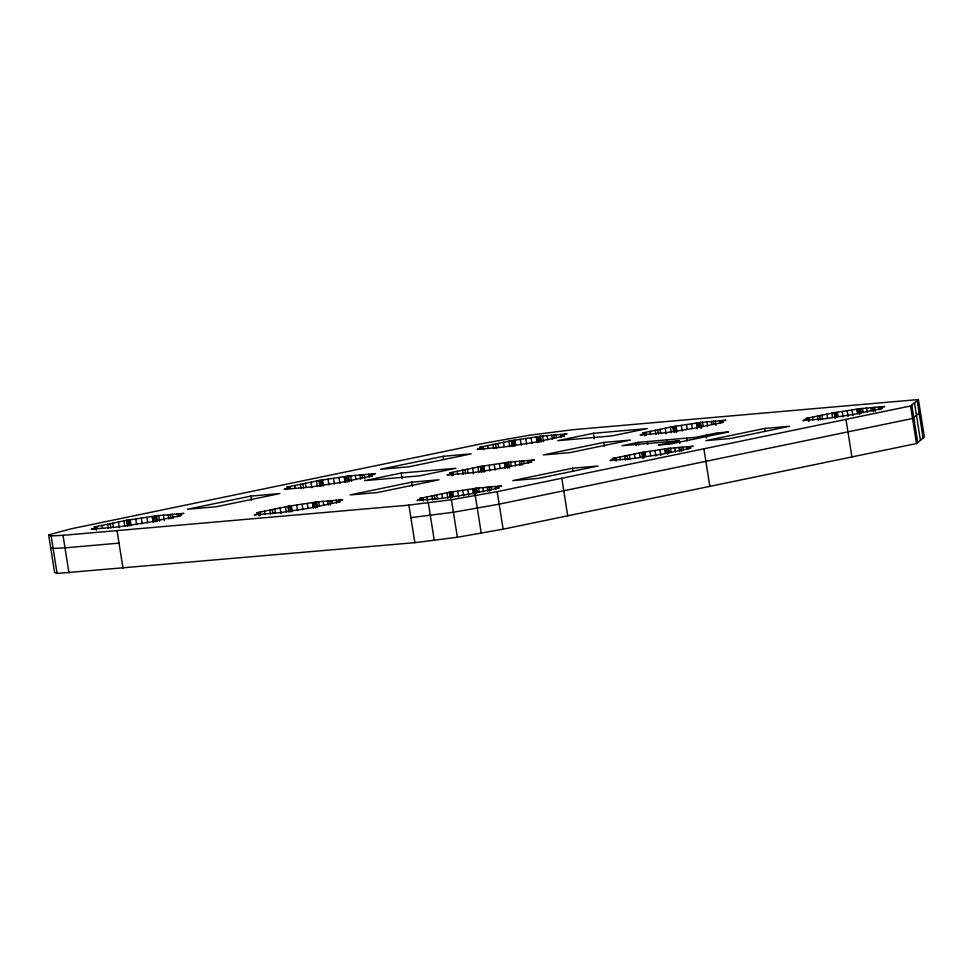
<?xml version="1.0" encoding="UTF-8"?>
<svg xmlns="http://www.w3.org/2000/svg" width="973" height="973" viewBox="0 0 973 973"><rect width="100%" height="100%" fill="white"/><g stroke="black" fill="none" stroke-linecap="round" stroke-linejoin="round"><path stroke-width="1.46" d="M48.65 534.895L51.131 535.916L63.014 535.32L408.903 505.121L451.423 499.721L497.191 491.645L910.558 405.984L918.403 399.538L924.35 437.084L916.505 443.542L503.138 529.19L457.371 537.266L414.851 542.666L57.079 573.462L54.597 572.44L48.65 534.895L70.859 528.874L484.213 443.226L529.981 435.15L572.501 429.75L918.403 399.538M920.385 412.053L912.54 418.499L499.173 504.16L453.406 512.236L410.886 517.636M95.962 527.342L94.977 528.157L95.573 528.388L91.207 529.288L118.548 526.904L148.565 522.319L181.258 515.544L177.597 515.872L180.005 514.851L179.543 514.267L183.921 513.355L156.568 515.751L126.551 520.324L93.87 527.098L97.531 526.782L95.962 527.342L96.4 530.127M260.18 512.491L257.869 513.464L258.307 514.024L254.135 514.887L280.273 512.601L308.964 508.222L340.209 501.752L336.707 502.056L339.018 501.083L338.58 500.523L342.764 499.66L316.614 501.946L287.923 506.325L256.677 512.795L260.18 512.491L260.618 515.264M645.877 432.644L643.64 433.593L644.065 434.128L640.015 434.98L665.362 432.766L693.165 428.521L723.45 422.246L720.056 422.537L722.294 421.589L721.869 421.054L725.919 420.214L700.584 422.428L672.769 426.673L642.484 432.949L645.877 432.644L646.315 435.43M453.029 472.562L450.754 473.535L451.192 474.082L447.069 474.933L472.817 472.683L501.071 468.378L531.83 461.993L528.388 462.297L530.662 461.336L530.224 460.788L534.335 459.937L508.599 462.187L480.346 466.493L449.587 472.866L453.029 472.562L453.467 475.347M483.228 446.935L480.881 447.933L481.331 448.492L477.086 449.38L503.637 447.057L532.766 442.618L564.486 436.038L560.934 436.354L563.282 435.357L562.832 434.785L567.077 433.909L540.538 436.232L511.397 440.672L479.677 447.252L483.228 446.935L483.666 449.721M422.829 498.2L420.628 499.125L421.041 499.66L417.064 500.487L441.997 498.31L469.363 494.138L499.161 487.959L495.829 488.251L498.03 487.315L497.604 486.78L501.594 485.953L476.661 488.142L449.295 492.314L419.485 498.492L422.829 498.2L423.267 500.973M615.678 458.271L613.513 459.195L613.927 459.718L609.998 460.533L634.542 458.38L661.47 454.282L690.781 448.2L687.497 448.492L689.662 447.568L689.249 447.045L693.177 446.23L668.646 448.383L641.718 452.481L612.394 458.563L615.678 458.271L616.116 461.056M808.527 418.354L806.398 419.254L806.799 419.777L802.944 420.567L827.074 418.463L853.564 414.425L882.402 408.441L879.178 408.733L881.307 407.821L880.893 407.31L884.761 406.507L860.619 408.624L834.141 412.661L805.303 418.633L808.527 418.354L808.964 421.139M318.974 480.504L286.767 487.169L290.38 486.865L287.996 487.862L288.458 488.446L284.14 489.334L311.092 486.974L340.672 482.462L372.878 475.797L369.266 476.113L371.65 475.104L371.187 474.532L375.505 473.632L348.553 475.992L318.974 480.504L319.862 486.062M250.937 496.096L187.485 509.244L216.444 506.714L279.896 493.566L250.937 496.096L251.593 500.268M443.116 456.325L380.638 469.266L408.794 466.809L471.273 453.856L443.116 456.325L443.554 459.098M401.18 473.06L364.644 480.638L419.351 475.858L455.875 468.281L401.18 473.06L402.056 478.631M593.36 433.289L557.797 440.66L611.689 435.953L647.264 428.582L593.36 433.289L594.248 438.847M411.664 482.17L350.134 494.916L377.488 492.533L439.018 479.786L411.664 482.17L412.321 486.342M603.844 442.399L543.287 454.95L569.825 452.627L630.395 440.076L603.844 442.399L604.501 446.571M679.251 440.72L658.271 445.062L670.227 444.016L728.485 431.951L716.542 432.997L695.573 437.339L638.373 442.338L622.051 445.719L679.251 440.72L679.689 443.506M572.392 468.256L512.783 480.601L538.531 478.351L598.127 466.006L572.392 468.256L572.829 471.029M764.571 428.473L705.936 440.623L730.869 438.446L789.504 426.296L764.571 428.473L765.009 431.258M119.034 543.129L64.996 547.848L53.114 548.431L50.632 547.41M917.174 400.548L923.122 438.093M914.486 402.761L920.434 440.319M911.786 404.975L917.734 442.533M910.558 405.984L916.505 443.542M878.728 407.042L879.166 409.815M874.581 407.395L875.238 411.579M872.696 407.565L873.353 411.737M870.811 407.736L871.249 410.509M866.663 408.088L867.32 412.26M862.504 408.453L863.173 412.625M860.619 408.624L861.287 412.795M860.023 408.745L860.679 412.917M858.697 409.025L859.573 414.583M857.371 409.292L858.028 413.464M856.763 409.414L857.42 413.586M852.032 410.083L852.92 415.641M847.179 410.801L848.055 416.371M845.975 419.375L851.922 456.921M842.265 411.579L843.153 417.137M837.364 412.382L838.033 416.553M836.865 412.418L837.522 416.59M835.758 412.516L836.415 416.687M834.639 412.613L835.527 418.183M834.141 412.661L835.016 418.22M831.891 413.124L832.547 417.295M826.928 414.157L827.585 418.329M821.966 415.179L822.635 419.351M819.716 415.653L820.385 419.825M817.466 416.116L818.123 420.287M812.504 417.137L812.954 419.922M808.028 418.402L808.466 421.175M719.582 420.762L720.02 423.547M715.228 421.139L715.885 425.323M713.245 421.321L713.695 424.094M711.275 421.491L711.713 424.277M706.909 421.868L707.578 426.04M706.057 435.162L706.495 437.947M702.555 422.246L703.224 426.417M700.584 422.428L701.46 427.986M699.952 422.55L700.828 428.12M703.88 448.821L709.828 486.366M698.553 422.841L699.21 427.013M697.155 423.133L697.823 427.305M696.522 423.267L697.41 428.825M691.56 423.96L692.217 428.132M686.464 424.714L687.12 428.898M686.634 438.118L687.072 440.903M687.047 446.765L687.485 449.55M681.307 425.529L682.182 431.088M682.827 447.142L683.265 449.915M680.905 447.3L681.574 451.484M676.162 426.369L677.038 431.939M675.627 426.417L676.515 431.976M678.996 447.471L679.653 451.642M674.459 426.515L675.347 432.085M673.304 426.624L674.18 432.182M672.769 426.673L673.425 430.844M674.775 447.848L675.432 452.019M670.409 427.159L671.285 432.717M670.555 448.212L671.224 452.384M668.646 448.383L669.302 452.554M665.204 428.242L666.079 433.8M666.967 439.832L667.417 442.618M668.025 448.504L668.694 452.676M666.675 448.784L667.563 454.342M665.325 449.064L665.994 453.236M664.717 449.185L665.374 453.357M659.998 429.312L660.655 433.484M657.626 429.811L658.295 433.982M659.913 449.867L660.789 455.425M655.267 430.297L655.924 434.469M654.975 450.596L655.851 456.167M650.061 431.38L650.499 434.153M649.976 451.387L650.645 455.559M647.313 441.547L647.75 444.333M644.43 433.167L644.868 435.953M645.002 452.202L645.658 456.373M644.491 452.25L645.148 456.422M643.36 452.348L644.235 457.906M642.229 452.445L643.104 458.003M641.718 452.481L642.594 458.052M638.373 442.338L638.811 445.111M639.419 452.956L640.088 457.14M635.819 442.861L636.269 445.646M634.384 454.002L635.041 458.174M629.349 455.048L630.005 459.22M627.05 455.522L627.719 459.694M624.763 455.996L625.42 460.168M619.728 457.042L620.166 459.828M560.448 434.493L560.886 437.266M555.887 434.882L556.325 437.668M561.786 478.266L567.733 515.812M553.807 435.065L554.245 437.85M551.74 435.247L552.396 439.419M547.167 435.649L547.835 439.82M542.606 436.05L543.493 441.608M540.538 436.232L541.414 441.791M539.869 436.366L540.757 441.924M538.41 436.67L539.297 442.229M536.95 436.974L537.838 442.533M536.293 437.108L537.169 442.666M531.088 437.838L531.963 443.408M525.748 438.628L526.624 444.199M527.901 460.497L528.339 463.282M520.348 439.48L521.224 445.038M523.474 460.886L523.924 463.659M521.467 461.056L522.124 465.228M519.46 461.238L520.117 465.41M514.948 440.368L515.617 444.539M514.401 440.416L515.276 445.975M513.172 440.514L514.06 446.084M511.956 440.623L512.832 446.193M515.033 461.616L515.69 465.787M511.397 440.672L512.284 446.242M508.928 441.183L509.803 446.753M510.606 462.005L511.263 466.176M508.599 462.187L509.475 467.745M507.955 462.321L508.83 467.879M503.467 442.314L504.136 446.485M506.544 462.613L507.42 468.171M505.121 462.905L505.79 467.076M504.476 463.039L505.364 468.597M498.018 443.445L498.675 447.616M499.429 463.744L500.098 467.916M495.537 443.956L496.194 448.139M493.056 444.479L493.725 448.65M494.26 464.51L495.135 470.081M497.191 491.645L503.138 529.19M495.366 486.5L495.804 489.285M487.607 445.61L488.045 448.383M489.018 465.337L489.893 470.896M491.073 486.877L491.511 489.662M489.127 487.047L489.784 491.219M487.181 487.218L487.838 491.389M483.788 466.189L484.676 471.759M483.253 466.237L484.128 471.808M482.073 466.347L482.949 471.905M480.881 466.444L481.769 472.014M480.346 466.493L481.221 472.051M482.888 487.595L483.557 491.766M477.938 466.991L478.825 472.55M478.607 487.972L479.263 492.143M476.661 488.142L477.317 492.314M476.04 488.264L476.697 492.435M472.659 468.086L473.535 473.656M474.666 488.555L475.542 494.114M475.323 495.792L481.27 533.35M473.292 488.835L474.179 494.393M472.671 488.957L473.328 493.141M467.368 469.181L468.025 473.352M464.96 469.679L465.629 473.851M467.782 489.65L468.658 495.208M462.564 470.178L463.221 474.35M462.771 490.392L463.647 495.962M457.274 471.273L457.711 474.058M457.687 491.195L458.575 496.753M451.557 473.097L451.995 475.882M452.627 492.022L453.284 496.194M452.104 492.07L452.773 496.242M450.961 492.168L451.837 497.726M451.423 499.721L457.371 537.266M449.818 492.265L450.694 497.835M449.295 492.314L450.171 497.872M446.96 492.8L447.848 498.358M441.839 493.858L442.496 498.03M436.719 494.916L437.376 499.088M434.396 495.403L435.053 499.575M432.061 495.877L432.717 500.049M428.339 502.968L434.286 540.514M426.94 496.948L427.597 501.119M408.903 505.121L414.851 542.666M368.767 474.228L369.205 477.001M364.133 474.629L364.79 478.801M362.029 474.812L362.467 477.597M359.925 474.994L360.582 479.166M355.291 475.396L355.948 479.567M350.657 475.809L351.533 481.367M348.553 475.992L349.429 481.55M347.884 476.125L348.76 481.684M346.4 476.429L347.276 482M344.916 476.746L345.792 482.304M344.247 476.879L345.123 482.438M338.957 477.621L339.845 483.192M333.544 478.424L334.42 483.995M336.22 500.231L336.658 503.005M331.732 500.621L332.17 503.406M328.059 479.288L328.935 484.846M329.689 500.803L330.346 504.975M327.646 500.973L328.302 505.145M322.586 480.188L323.462 485.746M322.014 480.236L322.902 485.795M320.774 480.346L321.662 485.904M323.145 501.375L323.814 505.546M319.545 480.455L320.421 486.014M316.456 481.027L317.344 486.585M318.658 501.764L319.314 505.936M316.614 501.946L317.49 507.505M315.957 502.08L316.845 507.638M314.522 502.372L315.41 507.942M310.922 482.17L311.81 487.728M313.087 502.676L313.744 506.848M312.43 502.81L313.318 508.368M305.388 483.313L306.045 487.485M307.31 503.528L307.967 507.699M302.871 483.836L303.54 488.008M300.353 484.359L301.022 488.531M302.044 504.306L302.931 509.876M294.819 485.503L295.269 488.288M296.729 505.145L297.604 510.703M291.426 506.009L292.301 511.579M290.878 506.057L291.754 511.628M289.674 506.167L290.55 511.725M288.47 506.276L289.346 511.834M287.923 506.325L288.799 511.883M285.478 506.824L286.366 512.394M280.115 507.942L280.99 513.501M274.739 509.049L275.408 513.221M272.306 509.56L272.963 513.732M269.862 510.059L270.518 514.231M264.486 511.178L264.936 513.951M258.684 513.026L259.122 515.812M177.086 513.951L177.524 516.736M172.379 514.364L173.048 518.536M170.251 514.547L170.907 518.718M168.11 514.741L168.767 518.913M163.403 515.143L164.291 520.713M158.708 515.556L159.584 521.127M156.568 515.751L157.456 521.309M155.887 515.885L156.762 521.455M154.379 516.201L155.266 521.759M152.883 516.505L153.758 522.075M152.202 516.651L153.077 522.209M146.838 517.405L147.714 522.963M141.328 518.22L142.216 523.79M135.77 519.096L136.646 524.654M130.212 520.008L131.1 525.566M129.64 520.056L130.516 525.615M128.387 520.166L129.263 525.724M127.122 520.275L128.01 525.834M126.551 520.324L127.439 525.894M123.997 520.859L124.885 526.417M118.378 522.014L119.265 527.585M117.052 530.601L122.999 568.159M112.759 523.182L113.427 527.354M110.204 523.717L110.873 527.889M107.662 524.24L108.319 528.412M102.043 525.408L102.481 528.193M63.014 535.32L68.961 572.878M51.131 535.916L57.079 573.462"/></g></svg>
